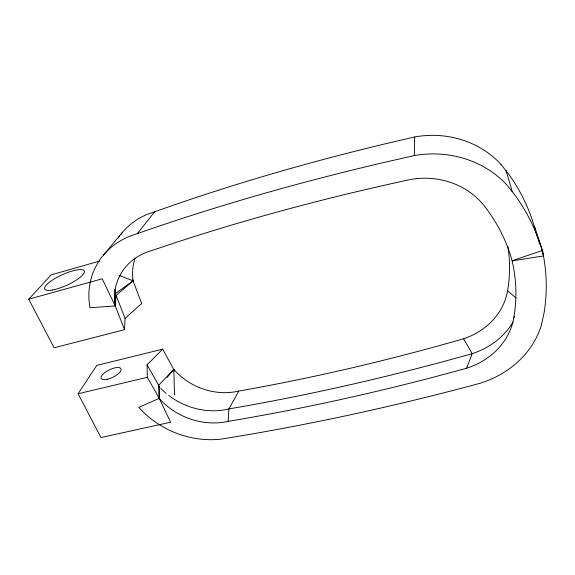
<?xml version="1.0" encoding="UTF-8"?>
<svg xmlns="http://www.w3.org/2000/svg" width="575" height="575" viewBox="0 0 575 575"><rect width="100%" height="100%" fill="white"/><g stroke="black" fill="none" stroke-linecap="round" stroke-linejoin="round"><path stroke-width="0.86" d="M535.203 230.273L534.391 226.234L542.405 250.463L543.583 256.421A204.887 183.288 10.6 0 1 544.158 312.426L541.341 325.299A95.076 83.073 -3.2 0 1 480.175 383.245C395.011 406.288 308.682 425.069 221.569 439.048A82.563 68.202 22.6 0 1 144.684 413.454L138.755 407.373L159.196 398.389L159.34 386.745M114.892 289.275A65.191 55.71 28.5 0 0 115.302 293.674L115.137 305.907L89.873 307.769L88.945 299.489A85.934 72.773 28 0 1 130.015 236.109L137.368 233.623A1715.261 757.728 1.7 0 1 388.053 161.546L414.345 155.581A97.994 89.046 -5.4 0 1 506.791 184.877L516.019 196.557A203.802 181.147 10 0 1 542.074 250.039L543.684 255.897L512.138 260.885A176.151 156.522 10.4 0 0 484.624 206.339A74.24 67.527 -4.1 0 0 411.017 179.378A1610.395 726.951 1.9 0 0 152.418 250.369A64.831 55.071 27.7 0 0 115.137 305.907L114.691 304.197M414.345 155.581L414.654 136.972L390.102 142.672A1613.572 744.941 1.4 0 0 154.589 211.808L147.638 214.202A80.859 69.776 28.8 0 0 120.685 234.542M99.453 261.122L51.261 274.828L28.75 299.194L54.1 347.782L124.545 329.683L125.062 318.385L116.085 295.342L133.12 280.909L132.365 279.292M514.409 316.537L513.727 318.155A71.983 62.876 -2.3 0 1 466.613 368.23C388.075 389.936 308.488 407.955 228.11 421.353L228.922 408.904L238.812 391.05C314.618 377.732 389.62 360.015 463.587 338.761A67.455 59.85 -3.7 0 0 507.61 290.756A165.564 149.967 10.2 0 0 507.84 246.172M124.545 329.683L115.259 306.001L116.085 295.342M466.613 368.23L472.233 353.654A73.557 64.767 -3.8 0 0 513.058 321.971M162.696 349.154L147.078 364.802L147.293 377.315L159.268 398.374L170.559 422.237L100.934 437.532L78.092 393.76L96.801 365.391L162.696 349.154L174.548 370.933M137.368 233.623L154.589 211.808M167.138 377.38L173.822 369.351A58.628 49.543 22.4 0 0 238.812 391.05M103.335 255.257L122.281 232.544M125.062 318.385L141.651 303.543L133.12 280.909L119.068 275.339M115.302 293.674L133.062 280.816A60.928 52.735 28.5 0 1 135.168 258.06M542.405 250.463L512.102 260.762A176.618 157.449 10.7 0 1 513.727 318.155M28.75 299.194L102.213 278.796L115.259 306.001M78.092 393.76L147.293 377.315M507.61 290.756L516.019 298.03M500.918 164.328L509.572 175.325A191.295 172.773 9.4 0 1 534.089 225.831L535.397 230.597M463.587 338.761L472.233 353.654C392.136 376.165 310.953 394.91 228.922 408.904A62.653 52.253 22.7 0 1 168.662 395.384M147.078 364.802L158.671 385.336L159.864 388.664M535.613 231.387L539.788 244.066M542.017 250.829L543.684 255.897M505.986 170.401L512.196 191.338M159.268 398.374L158.671 385.336L173.837 369.351L174.52 394.924M118.227 237.993A80.859 69.776 28.8 0 1 119.672 235.901M414.654 136.972A91.77 84.432 -7.6 0 1 500.926 164.328M228.11 421.353A62.258 51.527 22.1 0 1 159.196 398.389M166.168 393.365A62.653 52.253 22.7 0 1 160.95 388.477M52.39 290.044A21.771 5.736 -24.5 0 0 84.259 272.536A21.771 5.736 -24.5 0 0 56.724 277.488A21.771 5.736 -24.5 0 0 52.39 290.044M107.669 379.205A11.018 4.111 -26.1 0 0 120.958 368.733A11.018 4.111 -26.1 0 0 104.564 372.794A11.018 4.111 -26.1 0 0 107.669 379.205"/></g></svg>
